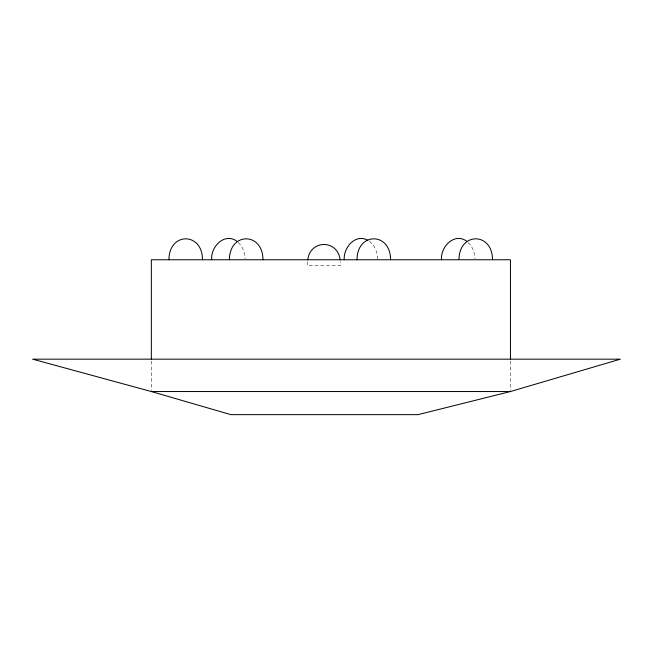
<?xml version="1.0" encoding="UTF-8"?>
<svg xmlns="http://www.w3.org/2000/svg" width="653" height="653" viewBox="0 0 653 653"><rect width="100%" height="100%" fill="white"/><g stroke="black" fill="none" stroke-linecap="round" stroke-linejoin="round"><path stroke-width="0.49" stroke-dasharray="3.27 2.45" d="M307.555 261.608L307.171 265.298L340.711 265.298L340.335 261.608M468.095 242.573C472.682 246.614 474.747 252.858 475 258.833M369.402 241.21C374.708 245.438 377.516 252.14 377.695 258.833M238.231 242.573C242.818 246.614 244.883 252.858 245.136 258.833M510.442 361.125L510.442 390.518M151.333 361.125L151.333 390.518"/><path stroke-width="0.98" d="M168.956 259.755C168.972 231.864 202.479 231.864 202.495 259.755M211.686 259.755C210.413 246.94 224.559 232.158 236.843 241.21M229.415 259.755C229.432 231.864 262.939 231.864 262.963 259.755M344.245 259.755C343.209 247.797 355.542 233.105 367.786 240.361M357.028 259.755C357.044 231.864 390.551 231.864 390.576 259.755M441.55 259.755C440.277 246.94 454.423 232.158 466.707 241.21M307.743 259.755C310.297 239.414 337.585 239.414 340.14 259.755M510.442 391.539L620.35 359.166L32.65 359.166L151.333 391.539L230.893 414.655L418.042 414.655L510.442 391.539L151.333 391.539M458.324 259.755L151.333 259.755L151.333 359.101M492.509 259.755C492.493 231.864 458.986 231.864 458.969 259.755L510.442 259.755L510.442 359.101"/></g></svg>
